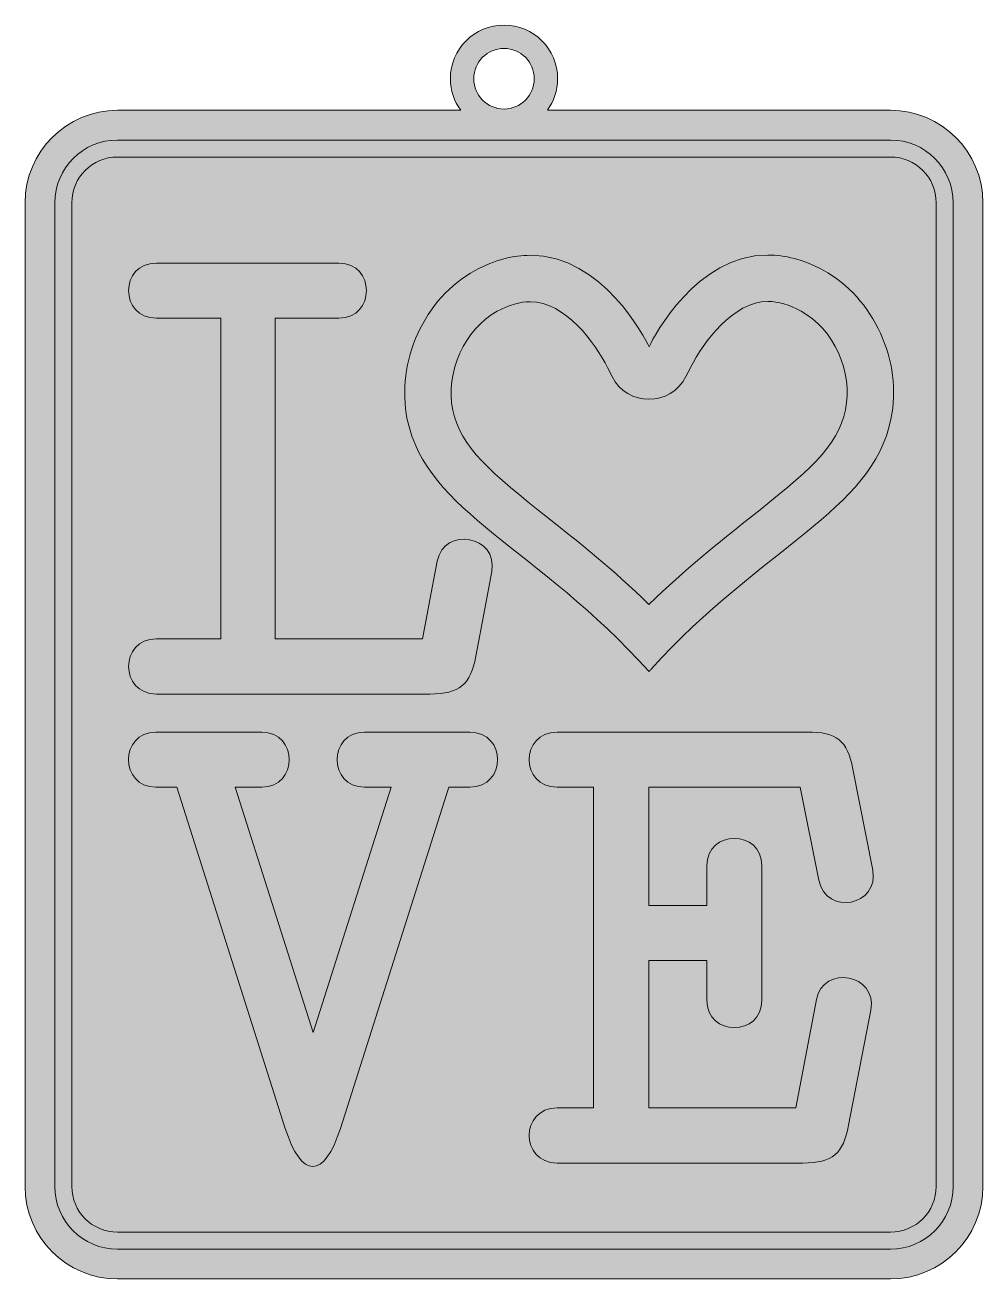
# Model space of a CAD drawing. Extents: x -30 to 717, y -989 to -11.
import ezdxf

# ---------------------------------------------------------------- set-up
doc = ezdxf.new("R2010")
doc.units = 0
doc.header["$MEASUREMENT"] = 0
doc.layers.add('Layer 1', color=7, linetype='Continuous', lineweight=0)

# ---------------------------------------------------------------- blocks, each defined once
blk = doc.blocks.new('Block_1')
at = {"layer": 'Layer 1', "true_color": 0x7c3800, "transparency": 33554687}
h = blk.add_hatch(color=36, dxfattribs=at)
h.dxf.hatch_style = 2
edge = h.paths.add_edge_path()
edge.add_spline(control_points=[(300.47, -605.41), (300.47, -605.41), (215.96, -871.49), (215.96, -871.49), (203.41, -911.09), (185.54, -911.09), (172.99, -871.49), (172.99, -871.49), (88.48, -605.41), (88.48, -605.41), (88.48, -605.41), (72.06, -605.41), (72.06, -605.41), (43.57, -605.41), (43.57, -562.44), (72.06, -562.44), (72.06, -562.44), (154.64, -562.44), (154.64, -562.44), (183.13, -562.44), (183.13, -605.41), (154.64, -605.41), (154.64, -605.41), (133.87, -605.41), (133.87, -605.41), (133.87, -605.41), (194.72, -796.64), (194.72, -796.64), (194.72, -796.64), (255.56, -605.41), (255.56, -605.41), (255.56, -605.41), (234.8, -605.41), (234.8, -605.41), (206.31, -605.41), (206.31, -562.44), (234.8, -562.44), (234.8, -562.44), (316.89, -562.44), (316.89, -562.44), (345.86, -562.44), (345.86, -605.41), (316.89, -605.41), (316.89, -605.41), (300.47, -605.41), (300.47, -605.41)], knot_values=[0, 0, 0, 0, 1, 1, 1, 2, 2, 2, 3, 3, 3, 4, 4, 4, 5, 5, 5, 6, 6, 6, 7, 7, 7, 8, 8, 8, 9, 9, 9, 10, 10, 10, 11, 11, 11, 12, 12, 12, 13, 13, 13, 14, 14, 14, 15, 15, 15, 15], degree=3, periodic=0)
h = blk.add_hatch(color=36, dxfattribs=at)
h.dxf.hatch_style = 2
edge = h.paths.add_edge_path()
edge.add_spline(control_points=[(589.28, -677.85), (589.28, -677.85), (574.8, -605.41), (574.8, -605.41), (574.8, -605.41), (456.49, -605.41), (456.49, -605.41), (456.49, -605.41), (456.49, -697.65), (456.49, -697.65), (456.49, -697.65), (501.88, -697.65), (501.88, -697.65), (501.88, -697.65), (501.88, -666.74), (501.88, -666.74), (501.88, -638.25), (544.86, -638.25), (544.86, -666.74), (544.86, -666.74), (544.86, -771.53), (544.86, -771.53), (544.86, -800.02), (501.88, -800.02), (501.88, -771.53), (501.88, -771.53), (501.88, -740.63), (501.88, -740.63), (501.88, -740.63), (456.49, -740.63), (456.49, -740.63), (456.49, -740.63), (456.49, -855.56), (456.49, -855.56), (456.49, -855.56), (571.41, -855.56), (571.41, -855.56), (571.41, -855.56), (587.35, -771.05), (587.35, -771.05), (592.66, -743.52), (635.16, -751.25), (629.85, -779.26), (629.85, -779.26), (612.46, -869.08), (612.46, -869.08), (608.12, -891.29), (600.39, -898.53), (576.73, -898.53), (576.73, -898.53), (385.02, -898.53), (385.02, -898.53), (356.04, -898.53), (356.04, -855.56), (385.02, -855.56), (385.02, -855.56), (413.51, -855.56), (413.51, -855.56), (413.51, -855.56), (413.51, -605.41), (413.51, -605.41), (413.51, -605.41), (385.02, -605.41), (385.02, -605.41), (356.04, -605.41), (356.04, -562.44), (385.02, -562.44), (385.02, -562.44), (580.11, -562.44), (580.11, -562.44), (603.29, -562.44), (611.5, -568.71), (615.84, -591.41), (615.84, -591.41), (631.29, -670.12), (631.29, -670.12), (636.61, -697.65), (595.08, -706.34), (589.28, -677.85)], knot_values=[0, 0, 0, 0, 1, 1, 1, 2, 2, 2, 3, 3, 3, 4, 4, 4, 5, 5, 5, 6, 6, 6, 7, 7, 7, 8, 8, 8, 9, 9, 9, 10, 10, 10, 11, 11, 11, 12, 12, 12, 13, 13, 13, 14, 14, 14, 15, 15, 15, 16, 16, 16, 17, 17, 17, 18, 18, 18, 19, 19, 19, 20, 20, 20, 21, 21, 21, 22, 22, 22, 23, 23, 23, 24, 24, 24, 25, 25, 25, 26, 26, 26, 26], degree=3, periodic=0)
at = {"layer": 'Layer 1'}
for points, knots in [([(300.47, -605.41), (300.47, -605.41), (215.96, -871.49), (215.96, -871.49), (203.41, -911.09), (185.54, -911.09), (172.99, -871.49), (172.99, -871.49), (88.48, -605.41), (88.48, -605.41), (88.48, -605.41), (72.06, -605.41), (72.06, -605.41), (43.57, -605.41), (43.57, -562.44), (72.06, -562.44), (72.06, -562.44), (154.64, -562.44), (154.64, -562.44), (183.13, -562.44), (183.13, -605.41), (154.64, -605.41), (154.64, -605.41), (133.87, -605.41), (133.87, -605.41), (133.87, -605.41), (194.72, -796.64), (194.72, -796.64), (194.72, -796.64), (255.56, -605.41), (255.56, -605.41), (255.56, -605.41), (234.8, -605.41), (234.8, -605.41), (206.31, -605.41), (206.31, -562.44), (234.8, -562.44), (234.8, -562.44), (316.89, -562.44), (316.89, -562.44), (345.86, -562.44), (345.86, -605.41), (316.89, -605.41), (316.89, -605.41), (300.47, -605.41), (300.47, -605.41)], [0, 0, 0, 0, 1, 1, 1, 2, 2, 2, 3, 3, 3, 4, 4, 4, 5, 5, 5, 6, 6, 6, 7, 7, 7, 8, 8, 8, 9, 9, 9, 10, 10, 10, 11, 11, 11, 12, 12, 12, 13, 13, 13, 14, 14, 14, 15, 15, 15, 15]), ([(589.28, -677.85), (589.28, -677.85), (574.8, -605.41), (574.8, -605.41), (574.8, -605.41), (456.49, -605.41), (456.49, -605.41), (456.49, -605.41), (456.49, -697.65), (456.49, -697.65), (456.49, -697.65), (501.88, -697.65), (501.88, -697.65), (501.88, -697.65), (501.88, -666.74), (501.88, -666.74), (501.88, -638.25), (544.86, -638.25), (544.86, -666.74), (544.86, -666.74), (544.86, -771.53), (544.86, -771.53), (544.86, -800.02), (501.88, -800.02), (501.88, -771.53), (501.88, -771.53), (501.88, -740.63), (501.88, -740.63), (501.88, -740.63), (456.49, -740.63), (456.49, -740.63), (456.49, -740.63), (456.49, -855.56), (456.49, -855.56), (456.49, -855.56), (571.41, -855.56), (571.41, -855.56), (571.41, -855.56), (587.35, -771.05), (587.35, -771.05), (592.66, -743.52), (635.16, -751.25), (629.85, -779.26), (629.85, -779.26), (612.46, -869.08), (612.46, -869.08), (608.12, -891.29), (600.39, -898.53), (576.73, -898.53), (576.73, -898.53), (385.02, -898.53), (385.02, -898.53), (356.04, -898.53), (356.04, -855.56), (385.02, -855.56), (385.02, -855.56), (413.51, -855.56), (413.51, -855.56), (413.51, -855.56), (413.51, -605.41), (413.51, -605.41), (413.51, -605.41), (385.02, -605.41), (385.02, -605.41), (356.04, -605.41), (356.04, -562.44), (385.02, -562.44), (385.02, -562.44), (580.11, -562.44), (580.11, -562.44), (603.29, -562.44), (611.5, -568.71), (615.84, -591.41), (615.84, -591.41), (631.29, -670.12), (631.29, -670.12), (636.61, -697.65), (595.08, -706.34), (589.28, -677.85)], [0, 0, 0, 0, 1, 1, 1, 2, 2, 2, 3, 3, 3, 4, 4, 4, 5, 5, 5, 6, 6, 6, 7, 7, 7, 8, 8, 8, 9, 9, 9, 10, 10, 10, 11, 11, 11, 12, 12, 12, 13, 13, 13, 14, 14, 14, 15, 15, 15, 16, 16, 16, 17, 17, 17, 18, 18, 18, 19, 19, 19, 20, 20, 20, 21, 21, 21, 22, 22, 22, 23, 23, 23, 24, 24, 24, 25, 25, 25, 26, 26, 26, 26])]:
    blk.add_open_spline(points, degree=3, knots=knots, dxfattribs=at)
blk = doc.blocks.new('Block_0')
at = {"layer": 'Layer 1', "true_color": 0xffe3b6, "transparency": 33554687}
h = blk.add_hatch(color=254, dxfattribs=at)
h.dxf.hatch_style = 2
edge = h.paths.add_edge_path()
edge.add_spline(control_points=[(343.61, -29.31), (356.63, -29.31), (367.22, -39.9), (367.22, -52.92), (367.22, -65.93), (356.63, -76.53), (343.61, -76.53), (330.6, -76.53), (320, -65.93), (320, -52.92), (320, -39.9), (330.6, -29.31), (343.61, -29.31)], knot_values=[0, 0, 0, 0, 1, 1, 1, 2, 2, 2, 3, 3, 3, 4, 4, 4, 4], degree=3, periodic=0)
edge = h.paths.add_edge_path()
edge.add_spline(control_points=[(645.18, -77.54), (645.18, -77.54), (377.43, -77.54), (377.43, -77.54), (382.47, -70.63), (385.45, -62.12), (385.45, -52.92), (385.45, -29.8), (366.72, -11.08), (343.61, -11.08), (320.51, -11.08), (301.77, -29.8), (301.77, -52.92), (301.77, -62.12), (304.75, -70.63), (309.81, -77.54), (309.81, -77.54), (42.06, -77.54), (42.06, -77.54), (2.31, -77.54), (-30.06, -109.89), (-30.06, -149.64), (-30.06, -149.64), (-30.06, -916.81), (-30.06, -916.81), (-30.06, -956.58), (2.31, -988.92), (42.06, -988.92), (42.06, -988.92), (645.18, -988.92), (645.18, -988.92), (684.93, -988.92), (717.27, -956.58), (717.27, -916.81), (717.27, -916.81), (717.27, -149.64), (717.27, -149.64), (717.27, -109.89), (684.93, -77.54), (645.18, -77.54)], knot_values=[0, 0, 0, 0, 1, 1, 1, 2, 2, 2, 3, 3, 3, 4, 4, 4, 5, 5, 5, 6, 6, 6, 7, 7, 7, 8, 8, 8, 9, 9, 9, 10, 10, 10, 11, 11, 11, 12, 12, 12, 13, 13, 13, 13], degree=3, periodic=0)
at = {"layer": 'Layer 1', "true_color": 0x7c3800, "transparency": 33554687}
h = blk.add_hatch(color=36, dxfattribs=at)
h.dxf.hatch_style = 2
edge = h.paths.add_edge_path()
edge.add_spline(control_points=[(645.17, -100.74), (645.17, -100.74), (42.06, -100.74), (42.06, -100.74), (15.05, -100.74), (-6.85, -122.64), (-6.85, -149.65), (-6.85, -149.65), (-6.85, -916.81), (-6.85, -916.81), (-6.85, -943.82), (15.05, -965.72), (42.06, -965.72), (42.06, -965.72), (645.17, -965.72), (645.17, -965.72), (672.18, -965.72), (694.08, -943.82), (694.08, -916.81), (694.08, -916.81), (694.08, -149.65), (694.08, -149.65), (694.08, -122.64), (672.18, -100.74), (645.17, -100.74), (645.17, -100.74), (645.17, -100.74), (645.17, -100.74)], knot_values=[0, 0, 0, 0, 1, 1, 1, 2, 2, 2, 3, 3, 3, 4, 4, 4, 5, 5, 5, 6, 6, 6, 7, 7, 7, 8, 8, 8, 9, 9, 9, 9], degree=3, periodic=0)
edge = h.paths.add_edge_path()
edge.add_spline(control_points=[(645.17, -113.99), (664.83, -113.99), (680.83, -129.99), (680.83, -149.65), (680.83, -149.65), (680.83, -916.81), (680.83, -916.81), (680.83, -936.47), (664.83, -952.46), (645.17, -952.46), (645.17, -952.46), (42.06, -952.46), (42.06, -952.46), (22.4, -952.46), (6.41, -936.47), (6.41, -916.81), (6.41, -916.81), (6.41, -149.65), (6.41, -149.65), (6.41, -129.99), (22.4, -113.99), (42.06, -113.99), (42.06, -113.99), (645.17, -113.99), (645.17, -113.99)], knot_values=[0, 0, 0, 0, 1, 1, 1, 2, 2, 2, 3, 3, 3, 4, 4, 4, 5, 5, 5, 6, 6, 6, 7, 7, 7, 8, 8, 8, 8], degree=3, periodic=0)
edge.add_line((645.17, -113.99), (645.17, -113.99))
h = blk.add_hatch(color=36, dxfattribs=at)
h.dxf.hatch_style = 2
edge = h.paths.add_edge_path()
edge.add_spline(control_points=[(610.04, -311.11), (604.14, -339.97), (580.32, -359.94), (535.19, -395.61), (512.2, -413.8), (484.85, -435.42), (456.73, -462.96), (428.69, -435.53), (401.47, -414), (378.5, -395.83), (333.37, -360.16), (309.55, -340.19), (303.63, -311.33), (297.62, -281.92), (312.86, -248.1), (338.35, -234.32), (347.56, -229.35), (356.22, -226.83), (364.11, -226.83), (391.41, -226.83), (414.85, -259.09), (424.41, -278.14), (424.41, -278.14), (427.89, -285.1), (427.89, -285.1), (439.78, -308.8), (473.57, -308.89), (485.56, -285.24), (485.56, -285.24), (489.07, -278.31), (489.07, -278.31), (489.07, -278.31), (489.36, -277.75), (489.36, -277.75), (489.36, -277.75), (489.39, -277.7), (489.39, -277.7), (498.95, -258.71), (522.36, -226.61), (549.57, -226.61), (557.45, -226.61), (566.13, -229.13), (575.34, -234.12), (600.83, -247.88), (616.07, -281.7), (610.04, -311.11)], knot_values=[0, 0, 0, 0, 1, 1, 1, 2, 2, 2, 3, 3, 3, 4, 4, 4, 5, 5, 5, 6, 6, 6, 7, 7, 7, 8, 8, 8, 9, 9, 9, 10, 10, 10, 11, 11, 11, 12, 12, 12, 13, 13, 13, 14, 14, 14, 15, 15, 15, 15], degree=3, periodic=0)
edge = h.paths.add_edge_path()
edge.add_spline(control_points=[(592.57, -202.25), (576.99, -193.84), (562.65, -190.4), (549.57, -190.4), (493.61, -190.4), (461, -253.55), (457.02, -261.45), (457.02, -261.45), (456.78, -261.92), (456.78, -261.92), (453.44, -255.25), (420.73, -190.62), (364.11, -190.62), (351.04, -190.62), (336.68, -194.06), (321.12, -202.47), (281.59, -223.84), (258.93, -273.54), (268.16, -318.59), (283, -391.11), (369.98, -418.52), (456.75, -515.28), (456.75, -515.28), (456.84, -515.17), (456.84, -515.17), (456.84, -515.17), (457.16, -514.82), (457.16, -514.82), (457.62, -514.3), (458.07, -513.8), (458.53, -513.29), (544.76, -417.96), (630.76, -390.45), (645.53, -318.39), (654.74, -273.34), (632.1, -223.62), (592.57, -202.25)], knot_values=[0, 0, 0, 0, 1, 1, 1, 2, 2, 2, 3, 3, 3, 4, 4, 4, 5, 5, 5, 6, 6, 6, 7, 7, 7, 8, 8, 8, 9, 9, 9, 10, 10, 10, 11, 11, 11, 12, 12, 12, 12], degree=3, periodic=0)
h = blk.add_hatch(color=36, dxfattribs=at)
h.dxf.hatch_style = 2
edge = h.paths.add_edge_path()
edge.add_spline(control_points=[(334.01, -437.33), (334.01, -437.33), (329.1, -463.42), (329.1, -463.42), (329.1, -463.42), (328.55, -466.33), (328.55, -466.33), (328.55, -466.33), (321.61, -503.3), (321.61, -503.3), (317.26, -525.51), (309.04, -532.76), (285.86, -532.76), (285.86, -532.76), (72.43, -532.76), (72.43, -532.76), (43.46, -532.76), (43.46, -489.79), (72.43, -489.79), (72.43, -489.79), (122.64, -489.79), (122.64, -489.79), (122.64, -489.79), (122.64, -239.63), (122.64, -239.63), (122.64, -239.63), (72.43, -239.63), (72.43, -239.63), (43.46, -239.63), (43.46, -196.67), (72.43, -196.67), (72.43, -196.67), (214.87, -196.67), (214.87, -196.67), (243.37, -196.67), (243.37, -239.63), (214.87, -239.63), (214.87, -239.63), (165.13, -239.63), (165.13, -239.63), (165.13, -239.63), (165.13, -489.79), (165.13, -489.79), (165.13, -489.79), (280.07, -489.79), (280.07, -489.79), (280.07, -489.79), (284.49, -466.33), (284.49, -466.33), (284.49, -466.33), (285.05, -463.42), (285.05, -463.42), (285.05, -463.42), (291.52, -429.12), (291.52, -429.12), (296.82, -401.6), (339.32, -409.33), (334.01, -437.33)], knot_values=[0, 0, 0, 0, 1, 1, 1, 2, 2, 2, 3, 3, 3, 4, 4, 4, 5, 5, 5, 6, 6, 6, 7, 7, 7, 8, 8, 8, 9, 9, 9, 10, 10, 10, 11, 11, 11, 12, 12, 12, 13, 13, 13, 14, 14, 14, 15, 15, 15, 16, 16, 16, 17, 17, 17, 18, 18, 18, 19, 19, 19, 19], degree=3, periodic=0)
at = {"layer": 'Layer 1'}
for points, knots in [([(645.18, -77.54), (645.18, -77.54), (377.43, -77.54), (377.43, -77.54), (382.47, -70.63), (385.45, -62.12), (385.45, -52.92), (385.45, -29.8), (366.72, -11.08), (343.61, -11.08), (320.51, -11.08), (301.77, -29.8), (301.77, -52.92), (301.77, -62.12), (304.75, -70.63), (309.81, -77.54), (309.81, -77.54), (42.06, -77.54), (42.06, -77.54), (2.31, -77.54), (-30.06, -109.89), (-30.06, -149.64), (-30.06, -149.64), (-30.06, -916.81), (-30.06, -916.81), (-30.06, -956.58), (2.31, -988.92), (42.06, -988.92), (42.06, -988.92), (645.18, -988.92), (645.18, -988.92), (684.93, -988.92), (717.27, -956.58), (717.27, -916.81), (717.27, -916.81), (717.27, -149.64), (717.27, -149.64), (717.27, -109.89), (684.93, -77.54), (645.18, -77.54)], [0, 0, 0, 0, 1, 1, 1, 2, 2, 2, 3, 3, 3, 4, 4, 4, 5, 5, 5, 6, 6, 6, 7, 7, 7, 8, 8, 8, 9, 9, 9, 10, 10, 10, 11, 11, 11, 12, 12, 12, 13, 13, 13, 13]), ([(343.61, -29.31), (356.63, -29.31), (367.22, -39.9), (367.22, -52.92), (367.22, -65.93), (356.63, -76.53), (343.61, -76.53), (330.6, -76.53), (320, -65.93), (320, -52.92), (320, -39.9), (330.6, -29.31), (343.61, -29.31)], [0, 0, 0, 0, 1, 1, 1, 2, 2, 2, 3, 3, 3, 4, 4, 4, 4]), ([(645.17, -100.74), (645.17, -100.74), (42.06, -100.74), (42.06, -100.74), (15.05, -100.74), (-6.85, -122.64), (-6.85, -149.65), (-6.85, -149.65), (-6.85, -916.81), (-6.85, -916.81), (-6.85, -943.82), (15.05, -965.72), (42.06, -965.72), (42.06, -965.72), (645.17, -965.72), (645.17, -965.72), (672.18, -965.72), (694.08, -943.82), (694.08, -916.81), (694.08, -916.81), (694.08, -149.65), (694.08, -149.65), (694.08, -122.64), (672.18, -100.74), (645.17, -100.74), (645.17, -100.74), (645.17, -100.74), (645.17, -100.74)], [0, 0, 0, 0, 1, 1, 1, 2, 2, 2, 3, 3, 3, 4, 4, 4, 5, 5, 5, 6, 6, 6, 7, 7, 7, 8, 8, 8, 9, 9, 9, 9]), ([(645.17, -113.99), (664.83, -113.99), (680.83, -129.99), (680.83, -149.65), (680.83, -149.65), (680.83, -916.81), (680.83, -916.81), (680.83, -936.47), (664.83, -952.46), (645.17, -952.46), (645.17, -952.46), (42.06, -952.46), (42.06, -952.46), (22.4, -952.46), (6.41, -936.47), (6.41, -916.81), (6.41, -916.81), (6.41, -149.65), (6.41, -149.65), (6.41, -129.99), (22.4, -113.99), (42.06, -113.99), (42.06, -113.99), (645.17, -113.99), (645.17, -113.99)], [0, 0, 0, 0, 1, 1, 1, 2, 2, 2, 3, 3, 3, 4, 4, 4, 5, 5, 5, 6, 6, 6, 7, 7, 7, 8, 8, 8, 8]), ([(592.57, -202.25), (576.99, -193.84), (562.65, -190.4), (549.57, -190.4), (493.61, -190.4), (461, -253.55), (457.02, -261.45), (457.02, -261.45), (456.78, -261.92), (456.78, -261.92), (453.44, -255.25), (420.73, -190.62), (364.11, -190.62), (351.04, -190.62), (336.68, -194.06), (321.12, -202.47), (281.59, -223.84), (258.93, -273.54), (268.16, -318.59), (283, -391.11), (369.98, -418.52), (456.75, -515.28), (456.75, -515.28), (456.84, -515.17), (456.84, -515.17), (456.84, -515.17), (457.16, -514.82), (457.16, -514.82), (457.62, -514.3), (458.07, -513.8), (458.53, -513.29), (544.76, -417.96), (630.76, -390.45), (645.53, -318.39), (654.74, -273.34), (632.1, -223.62), (592.57, -202.25)], [0, 0, 0, 0, 1, 1, 1, 2, 2, 2, 3, 3, 3, 4, 4, 4, 5, 5, 5, 6, 6, 6, 7, 7, 7, 8, 8, 8, 9, 9, 9, 10, 10, 10, 11, 11, 11, 12, 12, 12, 12]), ([(334.01, -437.33), (334.01, -437.33), (329.1, -463.42), (329.1, -463.42), (329.1, -463.42), (328.55, -466.33), (328.55, -466.33), (328.55, -466.33), (321.61, -503.3), (321.61, -503.3), (317.26, -525.51), (309.04, -532.76), (285.86, -532.76), (285.86, -532.76), (72.43, -532.76), (72.43, -532.76), (43.46, -532.76), (43.46, -489.79), (72.43, -489.79), (72.43, -489.79), (122.64, -489.79), (122.64, -489.79), (122.64, -489.79), (122.64, -239.63), (122.64, -239.63), (122.64, -239.63), (72.43, -239.63), (72.43, -239.63), (43.46, -239.63), (43.46, -196.67), (72.43, -196.67), (72.43, -196.67), (214.87, -196.67), (214.87, -196.67), (243.37, -196.67), (243.37, -239.63), (214.87, -239.63), (214.87, -239.63), (165.13, -239.63), (165.13, -239.63), (165.13, -239.63), (165.13, -489.79), (165.13, -489.79), (165.13, -489.79), (280.07, -489.79), (280.07, -489.79), (280.07, -489.79), (284.49, -466.33), (284.49, -466.33), (284.49, -466.33), (285.05, -463.42), (285.05, -463.42), (285.05, -463.42), (291.52, -429.12), (291.52, -429.12), (296.82, -401.6), (339.32, -409.33), (334.01, -437.33)], [0, 0, 0, 0, 1, 1, 1, 2, 2, 2, 3, 3, 3, 4, 4, 4, 5, 5, 5, 6, 6, 6, 7, 7, 7, 8, 8, 8, 9, 9, 9, 10, 10, 10, 11, 11, 11, 12, 12, 12, 13, 13, 13, 14, 14, 14, 15, 15, 15, 16, 16, 16, 17, 17, 17, 18, 18, 18, 19, 19, 19, 19]), ([(610.04, -311.11), (604.14, -339.97), (580.32, -359.94), (535.19, -395.61), (512.2, -413.8), (484.85, -435.42), (456.73, -462.96), (428.69, -435.53), (401.47, -414), (378.5, -395.83), (333.37, -360.16), (309.55, -340.19), (303.63, -311.33), (297.62, -281.92), (312.86, -248.1), (338.35, -234.32), (347.56, -229.35), (356.22, -226.83), (364.11, -226.83), (391.41, -226.83), (414.85, -259.09), (424.41, -278.14), (424.41, -278.14), (427.89, -285.1), (427.89, -285.1), (439.78, -308.8), (473.57, -308.89), (485.56, -285.24), (485.56, -285.24), (489.07, -278.31), (489.07, -278.31), (489.07, -278.31), (489.36, -277.75), (489.36, -277.75), (489.36, -277.75), (489.39, -277.7), (489.39, -277.7), (498.95, -258.71), (522.36, -226.61), (549.57, -226.61), (557.45, -226.61), (566.13, -229.13), (575.34, -234.12), (600.83, -247.88), (616.07, -281.7), (610.04, -311.11)], [0, 0, 0, 0, 1, 1, 1, 2, 2, 2, 3, 3, 3, 4, 4, 4, 5, 5, 5, 6, 6, 6, 7, 7, 7, 8, 8, 8, 9, 9, 9, 10, 10, 10, 11, 11, 11, 12, 12, 12, 13, 13, 13, 14, 14, 14, 15, 15, 15, 15])]:
    blk.add_open_spline(points, degree=3, knots=knots, dxfattribs=at)
blk.add_blockref('Block_1', (0, 0), dxfattribs=at)

msp = doc.modelspace()

# ---------------------------------------------------------------- block references
at = {"layer": 'Layer 1'}
msp.add_blockref('Block_0', (0, 0), dxfattribs=at)

doc.saveas('drawing.dxf')
